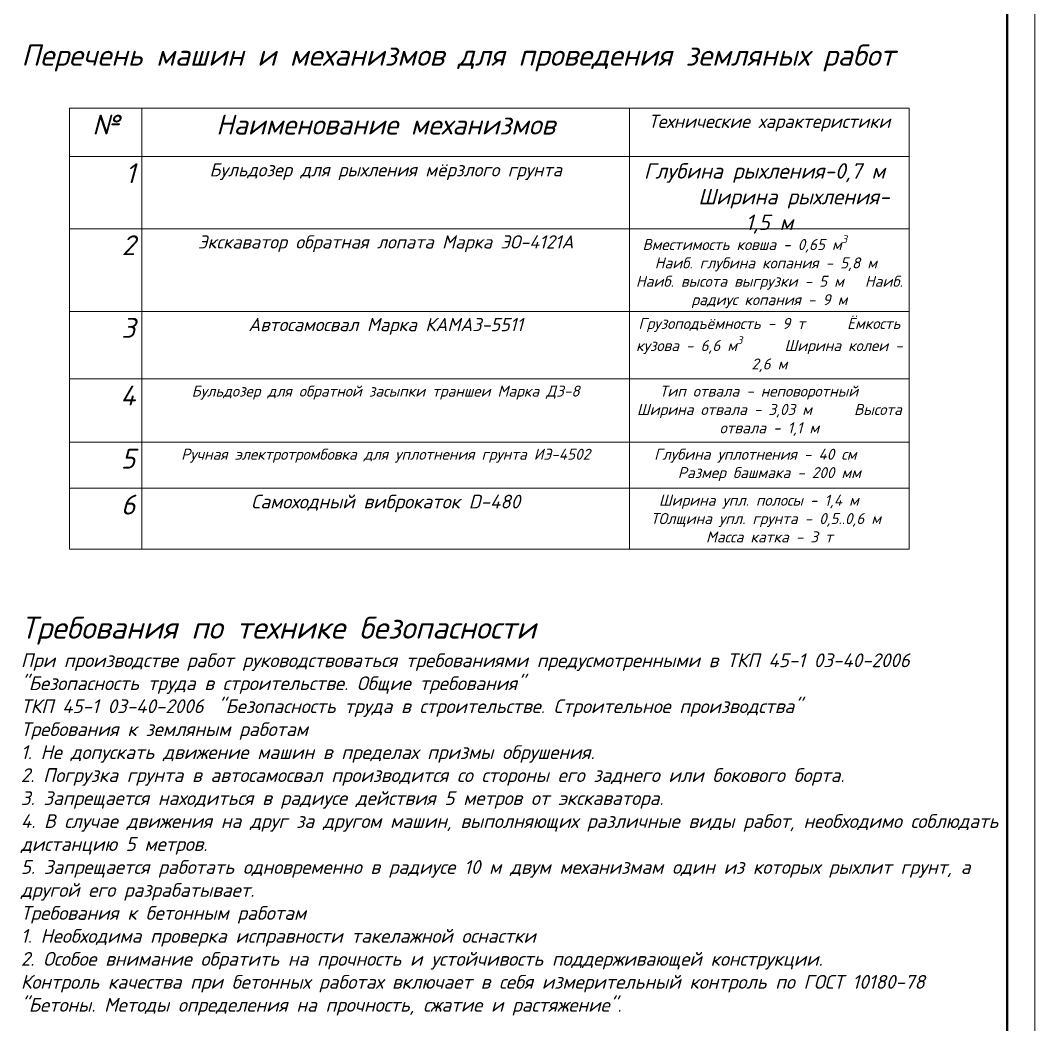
# Model space of a CAD drawing. Header units: millimetres. Extents: x 1422334 to 1587362, y 445536 to 446570.
# Drawn here: x 1586201.7 to 1586385.8, y 446205.2 to 446387.5 of the extents above; entities that cross this region are included whole.
import ezdxf

# ---------------------------------------------------------------- set-up
doc = ezdxf.new("R2010")
doc.units = ezdxf.units.MM
doc.header["$LTSCALE"] = 50
doc.layers.get('0').update_dxf_attribs({"lineweight": 13})
for name, color, linetype, lineweight in [('Risunochki', 7, 'Continuous', 13), ('text', 7, 'Continuous', 13), ('Слой 0.13', 7, 'Continuous', 9)]:
    doc.layers.add(name, color=color, linetype=linetype, lineweight=lineweight)
doc.styles.get("Standard").update_dxf_attribs({"font": 'isocpeui.ttf'})

# ---------------------------------------------------------------- blocks, each defined once
blk = doc.blocks.new('*T2197')
at = {"layer": 'Risunochki', "color": 0, "linetype": 'ByBlock', "lineweight": -2, "ltscale": 10000, "transparency": 16777216}
for p, q in [((0, 0), (152.4, 0)), ((0, 0), (0, -80.01)), ((13.14, 0), (13.14, -80.01)), ((101.6, 0), (101.6, -80.01)), ((152.4, 0), (152.4, -80.01)), ((0, -8.8), (152.4, -8.8)), ((0, -21.88), (152.4, -21.88)), ((0, -36.88), (152.4, -36.88)), ((0, -49.15), (152.4, -49.15)), ((0, -60.61), (152.4, -60.61)), ((0, -68.95), (152.4, -68.95)), ((0, -80.01), (152.4, -80.01))]:
    blk.add_line(p, q, dxfattribs=at)
at = {"layer": 'Risunochki', "color": 0, "ltscale": 10000, "transparency": 16777216}
for s, insert, char_height, width, attachment_point in [('№', (6.57, -1.2), 3.6, 10.7386, 2), ('Наименование механизмов', (57.37, -1.2), 3.6, 86.0614, 2), ('Технические характеристики', (127, -1.2), 2.4, 48.4, 2), ('1', (11.94, -10), 3.6, 10.7386, 3), ('Бульдозер для рыхления мёрзлого грунта', (57.37, -10), 2.4, 86.0614, 2), ('Глубина рыхления-0,7 м        Ширина рыхления- 1,5 м', (127, -10), 2.8, 48.4, 2), ('2', (11.94, -23.08), 3.6, 10.7386, 3), ('Экскаватор обратная лопата Марка ЭО-4121А', (57.37, -23.08), 2.4, 86.0614, 2), ('\\A1;Вместимость ковша - 0,65 м{\\H0.7x;\\S3^ ;}        Наиб. глубина копания - 5,8 м  Наиб. высота выгрузки - 5 м   Наиб. радиус копания - 9 м', (127, -23.08), 2, 48.4, 2), ('3', (11.94, -38.08), 3.6, 10.7386, 3), ('Автосамосвал Марка КАМАЗ-5511', (57.37, -38.08), 2.4, 86.0614, 2), ('\\A1;Грузоподъёмность - 9 т      Ёмкость кузова - 6,6 м{\\H0.7x;\\S3^ ;}      Ширина колеи - 2,6 м ', (127, -38.08), 2, 48.4, 2), ('4', (11.94, -50.35), 3.6, 10.7386, 3), ('Бульдозер для обратной засыпки траншеи Марка ДЗ-8', (57.37, -50.35), 2, 86.0614, 2), ('Тип отвала - неповоротный    Ширина отвала - 3,03 м      Высота отвала - 1,1 м', (127, -50.35), 2, 48.4, 2), ('5', (11.94, -61.81), 3.6, 10.7386, 3), ('Ручная электротромбовка для уплотнения грунта ИЭ-4502', (57.37, -61.81), 2, 86.0614, 2), ('Глубина уплотнения - 40 см     Размер башмака - 200 мм', (127, -61.81), 2, 48.4, 2), ('6', (11.94, -70.15), 3.6, 10.7386, 3), ('Самоходный виброкаток D-480', (57.37, -70.15), 2.5, 86.0614, 2), ('Ширина упл. полосы - 1,4 м    ТОлщина упл. грунта - 0,5..0,6 м  Масса катка - 3 т ', (127, -70.15), 2, 48.4, 2)]:
    blk.add_mtext(s, dxfattribs=dict(at, insert=insert, char_height=char_height, width=width, attachment_point=attachment_point))

msp = doc.modelspace()

# ---------------------------------------------------------------- linework, layer by layer
at = {"layer": 'Слой 0.13', "ltscale": 10000}
msp.add_line((1586385.836202, 446569.713928), (1586385.836202, 445975.713928), dxfattribs=at)
at = {"layer": 'Слой 0.13', "lineweight": 40, "ltscale": 10000}
msp.add_line((1586380.836202, 446564.713928), (1586380.836202, 445980.713928), dxfattribs=at)

# ---------------------------------------------------------------- block references
msp.add_blockref('*T2197', (1586210.682615, 446371.538712, 8264.642599))

# ---------------------------------------------------------------- texts
at = {"layer": 'Risunochki', "ltscale": 10000, "insert": (1586201.854026, 446279.261412, 8264.642599), "char_height": 4, "attachment_point": 1}
msp.add_mtext_dynamic_manual_height_columns('Требования по технике безопасности\\P{\\H0.625x;При производстве работ руководствоваться требованиями предусмотренными в ТКП 45-1 03-40-2006^J"Безопасность труда в строительстве. Общие требования"^JТКП 45-1 03-40-2006} {\\H0.625x;"Безопасность труда в строительстве. Строительное производства"^JТребования к земляным работам^J1. Не допускать движение машин в пределах призмы обрушения.\\P2. Погрузка грунта в автосамосвал производится со стороны его заднего или бокового борта.\\P3. Запрещается находиться в радиусе действия 5 метров от экскаватора.\\P4. В случае движения на друг за другом машин, выполняющих различные виды работ, необходимо соблюдать дистанцию 5 метров.\\P5. Запрещается работать одновременно в радиусе 10 м двум механизмам один из которых рыхлит грунт, а другой его разрабатывает.\\PТребования к бетонным работам \\P1. Необходима проверка исправности такелажной оснастки\\P2. Особое внимание обратить на прочность и устойчивость поддерживающей конструкции.\\PКонтроль качества при бетонных работах включает в себя измерительный контроль по ГОСТ 10180-78\\P"Бетоны. Методы определения на прочность, сжатие и растяжение".}', width=177.13450299, gutter_width=25, heights=[0], dxfattribs=at)
at = {"layer": 'text', "ltscale": 10000, "insert": (1586201.941485, 446383.074842, 8264.642599), "char_height": 3.85, "attachment_point": 1}
msp.add_mtext_dynamic_manual_height_columns('Перечень машин и механизмов для проведения земляных работ', width=166.1608012, gutter_width=25, heights=[0], dxfattribs=at)

doc.saveas('drawing.dxf')
